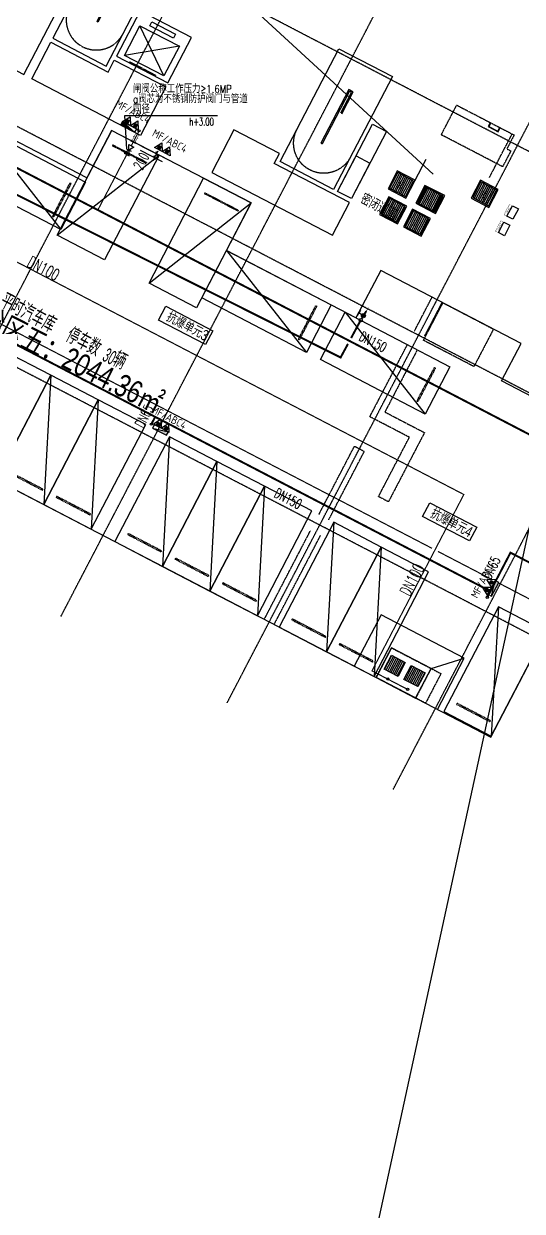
# Model space of a CAD drawing. Extents: x -1466470 to 922624, y -511729 to 590125.
# Drawn here: x -154201 to -131851, y 194772 to 248054 of the extents above; entities that cross this region are included whole.
import ezdxf
from ezdxf.xclip import XClip

# ---------------------------------------------------------------- set-up
doc = ezdxf.new("R2010")
doc.units = 0
doc.header["$LTSCALE"] = 10
doc.header["$MEASUREMENT"] = 0
doc.header["$XCLIPFRAME"] = 2
for name, pattern in [('104-7 B2核心筒$0$DASH', [0.35, 0.25, -0.1]), ('X-104 B2平面$0$CENTER', [2, 1.25, -0.25, 0.25, -0.25]), ('X-104 B2平面$0$DOTE', [2.42, 2, -0.2, 0.02, -0.2]), ('X-104 B2平面$1$DASH', [0.35, 0.25, -0.1]), ('梯段6、7$0$DASH', [0.35, 0.25, -0.1])]:
    doc.linetypes.add(name, pattern=pattern)
for name, color, linetype in [('104-7 B2核心筒$0$A-E_电梯', 171, 'Continuous'), ('104-7 B2核心筒$0$A-TECH_结构', 21, 'Continuous'), ('EQUIP_消火栓', 7, 'Continuous'), ('EQUIP_消防', 7, 'Continuous'), ('PIPE-中水', 122, 'TG_Z'), ('PIPE-压力废', 31, 'TG_YF'), ('PIPE-消防', 1, 'Continuous'), ('PIPE-给水', 3, 'TG_J'), ('TEXT_压力废', 7, 'Continuous'), ('TEXT_消防', 7, 'Continuous'), ('TWT_DIM', 3, 'Continuous'), ('TWT_LEAD', 3, 'Continuous'), ('VALVE_消防', 7, 'Continuous'), ('VPIPE-消防', 1, 'Continuous'), ('X-104 B2平面$0$02-TEXT_房间', 7, 'Continuous'), ('X-104 B2平面$0$A-C_门', 150, 'Continuous'), ('X-104 B2平面$0$A-I_车位', 9, 'Continuous'), ('X-104 B2平面$0$A-SUR_看线', 231, 'Continuous'), ('X-104 B2平面$0$A_AXIS-轴线', 9, 'X-104 B2平面$0$DOTE'), ('X-104 B2平面$0$A_STR-砼墙', 51, 'Continuous'), ('X-104 B2平面$0$VPIPE-消防', 1, 'Continuous'), ('X-104 B2平面$0$抗爆隔墙', 151, 'Continuous'), ('X-104 B2平面$0$文字1', 7, 'Continuous'), ('X-104 B2平面$0$集水坑&', 6, 'Continuous'), ('X-104 B2平面$1$A-C_门', 150, 'Continuous'), ('X-104 B2平面$1$集水坑&', 7, 'Continuous'), ('梯段6、7$0$A-E_楼梯', 171, 'Continuous'), ('水-管线-给水低', 1, 'Continuous'), ('水-设备-给水', 7, 'Continuous'), ('水-阀门-给水', 7, 'Continuous')]:
    doc.layers.add(name, color=color, linetype=linetype)
for name, color, linetype, plot in [('X-104 B2平面$0$04-不打印_辅助线', 165, 'Continuous', False), ('X-104 B2平面$0$04-不打印_面积', 5, 'Continuous', False), ('X-104 B2平面$1$DIM_MODI', 6, 'Continuous', False)]:
    doc.layers.add(name, color=color, linetype=linetype, plot=plot)
doc.layers.get('X-104 B2平面$0$A-SUR_看线').off()
doc.styles.add('_TCH_DIM_T3', font='ROS1', dxfattribs={"width": 0.8, "bigfont": 'JD'})
doc.styles.add('_TWT_PIPEDN', font='SIMPLEX', dxfattribs={"width": 0.8, "height": 3.5, "bigfont": 'HZTXT'})
doc.styles.add('_TWT_SERIAL', font='COMPLEX', dxfattribs={"width": 0.8, "height": 3.5, "bigfont": 'HZTXT'})
doc.styles.get("Standard").update_dxf_attribs({"font": 'gbenor.shx', "bigfont": 'gbcbig.shx'})
doc.styles.add('TG_LINETYPE', font='romans2.shx', dxfattribs={"width": 0.8, "height": 3, "bigfont": 'hzdf2.shx'})
doc.styles.add('X-104 B2平面$0$20150624地库ZL1_t8_t8$0$20150624地库ZL1_t8_t8$0$华通样式', font='ros1.shx', dxfattribs={"width": 0.7, "height": 3.5, "bigfont": 'jd.shx'})
doc.styles.add('X-104 B2平面$0$_TCH_SPACE', font='ros.shx', dxfattribs={"width": 0.75, "height": 5, "bigfont": 'jd.shx'})
doc.styles.add('X-104 B2平面$0$Arial', font='arial.ttf', dxfattribs={"width": 0.75, "height": 2.5})
doc.linetypes.add('TG_J', pattern='A,2,-0.3,["J",TG_LINETYPE,S=0.1,R=0,X=-0.23,Y=-0.15],0', length=2.3)
doc.linetypes.add('TG_XH', pattern='A,5,-0.6,["XH",TG_LINETYPE,S=0.1,R=0,X=-0.52,Y=-0.15],0', length=5.6)
doc.linetypes.add('TG_YF', pattern='A,2,-0.6,["YF",TG_LINETYPE,S=0.1,R=0,X=-0.52,Y=-0.15],0', length=2.6)
doc.linetypes.add('TG_Z', pattern='A,2,-0.3,["Z",TG_LINETYPE,S=0.1,R=0,X=-0.23,Y=-0.15],0', length=2.3)
doc.dimstyles.new('_TWT_ARCH&&150', dxfattribs={"dimtxt": 525, "dimasz": 150, "dimexe": 375, "dimexo": 450, "dimgap": 150, "dimtad": 1, "dimdec": 0, "dimzin": 0, "dimdsep": 46, "dimtxsty": '_TCH_DIM_T3', "dimblk": 'ARCHTICK', "dimcen": 0.09, "dimclrt": 7, "dimazin": 2, "dimtfac": 1, "dimtdec": 0, "dimtix": 1, "dimtmove": 2, "dimatfit": 3, "dimfxl": 1, "dimtolj": 1, "dimtzin": 0, "dimarcsym": 0})
pattern_1 = [(180, (-432649.534, -553252.195), (-7e-15, -79.375), [])]
pattern_2 = [(180, (350, -250), (-7e-15, -79.375), [])]

# ---------------------------------------------------------------- blocks, each defined once
blk = doc.blocks.new('A-电梯2623')
for p, q in [((-975, 200), (-975, 1700)), ((-975, 1700), (1025, 1700)), ((1025, 1700), (-975, 200)), ((1025, 200), (-975, 1700)), ((-575, 1900), (-575, 2100)), ((-575, 2100), (625, 2100)), ((625, 1900), (-575, 1900)), ((625, 2100), (625, 1900)), ((1025, 1700), (1025, 200)), ((1025, 200), (-975, 200))]:
    blk.add_line(p, q)
for points in [[(-1275, 0), (1325, 0), (1325, 2300), (-1275, 2300)], [(-625, 38), (-625, 59), (-18, 59), (-18, 38)], [(68, 38), (68, 59), (675, 59), (675, 38)]]:
    blk.add_lwpolyline(points, close=True)
blk = doc.blocks.new('梯段6、7')
at = {"color": 8, "linetype": '梯段6、7$0$DASH'}
for centre, radius, start, end in [((49800, 3400), 1350, 0, 180), ((49800, -6700), 1350, 0, 180), ((49800, -9820), 1350, 180, 0), ((49800, -16500), 1350, 0, 180), ((49800, -19820), 1350, 180, 0), ((20965, -27260), 1650, 0, 180), ((49800, -27020), 1350, 0, 180), ((20965, -29600), 1650, 180, 0), ((49800, -29880), 1350, 180, 0), ((49800, -57378), 1350, 0, 180), ((20965, -58198), 1650, 0, 180), ((49800, -59458), 1350, 180, 0), ((20965, -60358), 1650, 180, 0), ((20965, -68018), 1650, 0, 180), ((49800, -67528), 1350, 0, 180), ((49800, -70128), 1350, 180, 0), ((20965, -70358), 1650, 180, 0), ((49800, -79978), 1350, 180, 0)]:
    blk.add_arc(centre, radius, start, end, dxfattribs=at)
at = {"layer": 'Defpoints'}
for points in [[(44800, 6850), (54800, 6850), (54800, -3150), (44800, -3150)], [(51150, 4950), (48450, 4950), (48450, -1150), (51150, -1150)], [(44800, -3150), (54800, -3150), (54800, -13150), (44800, -13150)], [(51150, -5150), (48450, -5150), (48450, -11250), (51150, -11250)], [(44800, -13150), (54800, -13150), (54800, -23150), (44800, -23150)], [(51150, -15150), (48450, -15150), (48450, -21250), (51150, -21250)], [(15665, -23150), (25665, -23150), (25665, -33150), (15665, -33150)], [(44800, -23150), (54800, -23150), (54800, -33150), (44800, -33150)], [(19315, -24850), (22615, -24850), (22615, -31250), (19315, -31250)], [(48450, -25150), (51150, -25150), (51150, -31250), (48450, -31250)], [(15665, -53908), (25665, -53908), (25665, -63908), (15665, -63908)], [(44800, -53908), (54800, -53908), (54800, -63908), (44800, -63908)], [(19315, -55608), (22615, -55608), (22615, -62008), (19315, -62008)], [(51150, -55908), (48450, -55908), (48450, -62008), (51150, -62008)], [(15665, -63908), (25665, -63908), (25665, -73908), (15665, -73908)], [(44800, -63908), (54800, -63908), (54800, -73908), (44800, -73908)], [(19315, -65608), (22615, -65608), (22615, -72008), (19315, -72008)], [(51150, -65908), (48450, -65908), (48450, -72008), (51150, -72008)], [(15665, -73908), (25665, -73908), (25665, -83908), (15665, -83908)], [(44800, -73908), (54800, -73908), (54800, -83908), (44800, -83908)], [(19315, -75608), (22615, -75608), (22615, -82008), (19315, -82008)], [(51150, -75908), (48450, -75908), (48450, -82008), (51150, -82008)]]:
    blk.add_lwpolyline(points, close=True, dxfattribs=at)
for points in [[(47328, -61608), (52128, -61608)], [(47328, -71608), (52128, -71608)], [(47328, -81608), (52128, -81608)]]:
    blk.add_lwpolyline(points, dxfattribs=at)
at = {"layer": '梯段6、7$0$A-E_楼梯'}
for p, q in [((49850, -16500), (49750, -16500)), ((49750, -16700), (49750, -16500)), ((49850, -18517), (49850, -16500)), ((49850, -16500), (51150, -16500)), ((49910, -16700), (49910, -16500)), ((49910, -16500), (51150, -16500)), ((49850, -16760), (51150, -16760)), ((49850, -17020), (51150, -17020)), ((51150, -17893), (51150, -16700)), ((49850, -17280), (51150, -17280)), ((49850, -17540), (51150, -17540)), ((49850, -17800), (51150, -17800)), ((49850, -18060), (50801, -18060)), ((50553, -18179), (51150, -17893)), ((50573, -18281), (51150, -18003)), ((51150, -19820), (51150, -18003)), ((49850, -18517), (50409, -18248)), ((49850, -18320), (50259, -18320)), ((49850, -18627), (50429, -18350)), ((49850, -19820), (49850, -18627)), ((50074, -18520), (51150, -18520)), ((50429, -18350), (50396, -18174)), ((50396, -18174), (50588, -18362)), ((50588, -18362), (50553, -18179)), ((50616, -18260), (51150, -18260)), ((49850, -18780), (51150, -18780)), ((49850, -19040), (51150, -19040)), ((49850, -19300), (51150, -19300)), ((49850, -19560), (51150, -19560)), ((49750, -19820), (49853, -19820)), ((49850, -19820), (51150, -19820)), ((49750, -27020), (49850, -27020)), ((65868, -53275), (106225, -53275)), ((66707, -53743), (68846, -55133)), ((66772, -53643), (68592, -54825)), ((66839, -56653), (68977, -55263)), ((65910, -56514), (63784, -56514)), ((66572, -56634), (63784, -56634)), ((66542, -56514), (65910, -56514)), ((66542, -56677), (68846, -58173)), ((66772, -56683), (68592, -57865)), ((66802, -59525), (64634, -59525)), ((66792, -59525), (106225, -59525)), ((49690, -78442), (49690, -77318)), ((49690, -77318), (49910, -77318)), ((49750, -78418), (49750, -77378)), ((49750, -77378), (49850, -77378)), ((49850, -77378), (49850, -80038)), ((49910, -77318), (49910, -80038)), ((48450, -80108), (48450, -80048)), ((49910, -80038), (49850, -80038))]:
    blk.add_line(p, q, dxfattribs=at)
for points in [[(49690, -19880), (49910, -19880), (49910, -16440), (49690, -16440), (49690, -19880)], [(49690, -29360), (49690, -26960), (49910, -26960), (49910, -29880)], [(51150, -29880), (51150, -29620)], [(66542, -53444), (66542, -53275), (66154, -53275)], [(66542, -53305), (66542, -53705), (66342, -53705), (66342, -53305)], [(68882, -54964), (68882, -54795), (68622, -54795), (68622, -54626), (68362, -54626), (68362, -54457), (68102, -54457), (68102, -54288), (67842, -54288), (67842, -54119), (67582, -54119), (67582, -53950), (67322, -53950), (67322, -53781), (67062, -53781), (67062, -53613), (66802, -53613), (66802, -53444), (66542, -53444)], [(68852, -54964), (68852, -54825), (68592, -54825), (68592, -54656), (68332, -54656), (68332, -54487), (68072, -54487), (68072, -54318), (67812, -54318), (67812, -54149), (67552, -54149), (67552, -53980), (67292, -53980), (67292, -53811), (67032, -53811), (67032, -53643), (66772, -53643), (66772, -53474), (66542, -53474)], [(66802, -56484), (66802, -56315), (67062, -56315), (67062, -56146), (67322, -56146), (67322, -55977), (67582, -55977), (67582, -55808), (67842, -55808), (67842, -55640), (68102, -55640), (68102, -55471), (68362, -55471), (68362, -55302), (68622, -55302), (68622, -55133), (68882, -55133), (68882, -54964), (69142, -54964)], [(66832, -56484), (66832, -56345), (67092, -56345), (67092, -56176), (67352, -56176), (67352, -56007), (67612, -56007), (67612, -55838), (67872, -55838), (67872, -55670), (68132, -55670), (68132, -55501), (68392, -55501), (68392, -55332), (68652, -55332), (68652, -55163), (68912, -55163), (68912, -54994), (69142, -54994)], [(69112, -54994), (69112, -55394), (68912, -55394), (68912, -54994)], [(68882, -58004), (68882, -57835), (68622, -57835), (68622, -57667), (68362, -57667), (68362, -57498), (68102, -57498), (68102, -57329), (67842, -57329), (67842, -57160), (67582, -57160), (67582, -56991), (67322, -56991), (67322, -56822), (67062, -56822), (67062, -56653), (66802, -56653), (66802, -56484), (66542, -56484)], [(68852, -58004), (68852, -57865), (68592, -57865), (68592, -57697), (68332, -57697), (68332, -57528), (68072, -57528), (68072, -57359), (67812, -57359), (67812, -57190), (67552, -57190), (67552, -57021), (67292, -57021), (67292, -56852), (67032, -56852), (67032, -56683), (66772, -56683), (66772, -56514), (66542, -56514)], [(66772, -56514), (66772, -56914), (66572, -56914), (66572, -56514)], [(66802, -59525), (66802, -59356), (67062, -59356), (67062, -59187), (67322, -59187), (67322, -59018), (67582, -59018), (67582, -58849), (67842, -58849), (67842, -58680), (68102, -58680), (68102, -58511), (68362, -58511), (68362, -58342), (68622, -58342), (68622, -58173), (68882, -58173), (68882, -58004), (69142, -58004)]]:
    blk.add_lwpolyline(points, dxfattribs=at)
for p in [(66792, -53444), (66792, -53613), (66792, -53781), (66792, -53950), (66792, -54119), (66792, -54288), (66792, -54457), (66792, -54626), (66792, -54795), (66792, -54964), (66792, -55133), (66792, -55302), (66792, -55471), (66792, -55640), (66792, -55808), (66792, -55977), (66792, -56146), (66792, -56315), (66792, -56484), (66792, -56653), (66792, -56822), (66792, -56991), (66792, -57160), (66792, -57329), (66792, -57498), (66792, -57667), (66792, -57835), (66792, -58004), (66792, -58173), (66792, -58342), (66792, -58511), (66792, -58680), (66792, -58849), (66792, -59018), (66792, -59187), (66792, -59356)]:
    blk.add_point(p, dxfattribs=at)
blk = doc.blocks.new('104-7 B2核心筒')
blk.add_line((25457, 14488), (25543, 14488))
at = {"layer": '104-7 B2核心筒$0$A-TECH_结构', "linetype": '104-7 B2核心筒$0$DASH'}
blk.add_lwpolyline([(38750, 19549), (41650, 19549), (41650, 18849), (41850, 18849), (41850, 18049), (38750, 18049), (38750, 19549)], dxfattribs=at)
at = {"layer": '104-7 B2核心筒$0$A-TECH_结构'}
for points in [[(35800, 17050), (36500, 17050), (36500, 13650), (35800, 13650)], [(36500, 13650), (35800, 13650), (35800, 15450), (36500, 15450)]]:
    blk.add_lwpolyline(points, close=True, dxfattribs=at)
ref = blk.add_blockref('梯段6、7', (-27150, 95458))
XClip(ref).set_block_clipping_path([(48450.0031136754, -81608.1299662268), (51150.0038543929, -75908.1299662268)])
ref = blk.add_blockref('梯段6、7', (84050, 95258), dxfattribs=dict(xscale=-1))
XClip(ref).set_block_clipping_path([(48450.0031136754, -81608.1299662268), (51150.0038543929, -75908.1299662268)])
at = {"layer": '104-7 B2核心筒$0$A-E_电梯'}
blk.add_blockref('A-电梯2623', (25475, 14450), dxfattribs=at)
blk = doc.blocks.new('X-104 B2平面$0$jgfd')
blk.add_lwpolyline([(5300, -1200), (0, -1200), (0, 1200), (5300, 1200), (5300, -1200), (0, 1200)])
at = {"linetype": 'X-104 B2平面$1$DASH', "ltscale": 0.001}
blk.add_lwpolyline([(550, -850), (550, 850), (600, 850), (600, -850)], close=True, dxfattribs=at)
blk = doc.blocks.new('X-104 B2平面$0$magy')
blk.add_lwpolyline([(0, 265), (300, 265), (300, -265), (0, -265)], close=True)
at = {"const_width": 10}
blk.add_lwpolyline([(455, 270), (455, -260), (305, -260), (305, 270)], close=True, dxfattribs=at)
for points in [[(305, 270), (455, -260)], [(455, 270), (305, -260)]]:
    blk.add_lwpolyline(points, dxfattribs=at)
blk = doc.blocks.new('X-104 B2平面$1$A$C51037562')
at = {"layer": 'X-104 B2平面$1$集水坑&'}
h = blk.add_hatch(dxfattribs=at)
h.set_pattern_fill('ANSI31', color=256, scale=50, angle=135)
h.set_pattern_definition(pattern_1)
h.paths.add_polyline_path([(-850, 850), (-50, 850), (-50, 50), (-850, 50)])
for points in [[(-900, 900), (0, 900), (0, 0), (-900, 0)], [(-850, 850), (-50, 850), (-50, 50), (-850, 50)]]:
    blk.add_lwpolyline(points, close=True, dxfattribs=at)
blk = doc.blocks.new('X-104 B2平面$1$12ddddddj')
at = {"layer": 'X-104 B2平面$1$集水坑&', "linetype": 'Continuous'}
h = blk.add_hatch(dxfattribs=at)
h.set_pattern_fill('ANSI31', color=256, scale=50, angle=135)
h.set_pattern_definition(pattern_2)
h.paths.add_polyline_path([(3014056, 294593), (3014756, 294593), (3014756, 293893), (3014056, 293893)])
h.paths.add_polyline_path([(3014056, 293593), (3014756, 293593), (3014756, 292893), (3014056, 292893)])
for points in [[(3015056, 294743), (3013556, 294743), (3013556, 292743), (3015056, 292743)], [(3014056, 294593), (3014756, 294593), (3014756, 293893), (3014056, 293893)], [(3014056, 293593), (3014756, 293593), (3014756, 292893), (3014056, 292893)]]:
    blk.add_lwpolyline(points, close=True, dxfattribs=at)
for centre in [(3013736, 294243), (3013736, 293243)]:
    blk.add_circle(centre, 50, dxfattribs=at)
blk = doc.blocks.new('104 轴线')
for p, q in [((-25299, 139449), (-114000, 185624)), ((-140150, 69987), (-80979, 183654)), ((-92783, 142787), (-73528, 179775)), ((-44634, 138691), (-118433, 177109)), ((-85332, 138908), (-66077, 175896)), ((-77881, 135029), (-58626, 172018)), ((-56517, 134054), (-122866, 168593))]:
    blk.add_line(p, q)
blk = doc.blocks.new('X-104 B2平面$0$A$C026855F6')
at = {"layer": 'X-104 B2平面$0$VPIPE-消防', "linetype": 'Continuous'}
for centre in [(-108200, -35562), (-107649, -48724), (-92589, -56489)]:
    blk.add_circle(centre, 50, dxfattribs=at)
blk = doc.blocks.new('X-104 B2平面')
at = {"layer": 'X-104 B2平面$0$02-TEXT_房间'}
for points in [[(42194, 241398), (44301, 240301), (43977, 239680), (41871, 240777), (42194, 241398)], [(54035, 232585), (56141, 231488), (55818, 230867), (53711, 231964), (54035, 232585)]]:
    blk.add_lwpolyline(points, dxfattribs=at)
at = {"layer": 'X-104 B2平面$0$04-不打印_辅助线'}
for points in [[(65299, 233857), (57254, 238045), (58131, 239730), (51833, 243008), (50725, 240880), (44915, 243905), (46024, 246034), (39770, 249289), (38662, 247160), (33074, 250069), (34367, 252553), (35830, 251791), (39408, 258664)], [(-531, 226449), (6298, 222895), (16718, 242912), (56769, 222063), (58962, 226276)], [(36185, 251606), (37039, 253247), (39612, 251908), (39889, 252440), (42195, 251240), (41064, 249067), (36185, 251606)], [(49668, 244588), (50430, 246051), (47059, 247806), (47290, 248249), (45250, 249311), (44257, 247404), (49668, 244588)]]:
    blk.add_lwpolyline(points, dxfattribs=at)
at = {"layer": 'X-104 B2平面$0$04-不打印_面积', "color": 250}
blk.add_lwpolyline([(-42154, 257698), (-16810, -114737), (61547, 245499)], dxfattribs=at)
at = {"layer": 'X-104 B2平面$0$A_STR-砼墙', "linetype": 'X-104 B2平面$1$DASH'}
blk.add_line((56709, 247178), (57725, 249129), dxfattribs=at)
at = {"layer": 'X-104 B2平面$0$A_STR-砼墙', "color": 4}
for points in [[(56748, 249638), (56655, 249461), (57099, 249230), (57191, 249407)], [(56766, 249629), (56682, 249469), (57090, 249257), (57174, 249417)]]:
    blk.add_lwpolyline(points, dxfattribs=at)
at = {"layer": 'X-104 B2平面$0$抗爆隔墙', "linetype": 'X-104 B2平面$1$DASH'}
for p, q in [((49061, 232051), (50653, 235111)), ((51097, 234880), (50653, 235111)), ((49504, 231821), (51097, 234880)), ((46613, 227350), (48691, 231342)), ((47056, 227119), (49135, 231111))]:
    blk.add_line(p, q, dxfattribs=at)
for points in [[(53355, 240301), (54139, 241808)], [(54583, 241577), (53798, 240070)], [(53475, 239449), (52020, 236654), (53795, 235730), (52178, 232626), (51734, 232857), (53120, 235518), (51346, 236441), (53032, 239680)]]:
    blk.add_lwpolyline(points, dxfattribs=at)
at = {"layer": 'X-104 B2平面$1$A-C_门'}
blk.add_line((53358, 247021), (53866, 247997), dxfattribs=at)
at = {"layer": 'X-104 B2平面$1$DIM_MODI'}
blk.add_lwpolyline([(54191, 247321), (-104357, 393184)], dxfattribs=at)
at = {"layer": 'X-104 B2平面$1$集水坑&', "linetype": 'Continuous'}
blk.add_line((54091, 225148), (55575, 225616), dxfattribs=at)
at = {"layer": 'X-104 B2平面$1$集水坑&', "linetype": 'X-104 B2平面$1$DASH'}
for points in [[(53750, 239869), (54627, 241554), (56889, 240376), (56013, 238693), (53750, 239869)], [(51625, 224741), (52317, 226071), (54091, 225148), (53399, 223817), (51625, 224741)], [(51625, 224741), (52317, 226071), (54535, 224917), (53842, 223586), (51625, 224741)]]:
    blk.add_lwpolyline(points, dxfattribs=at)
at = {"layer": 'X-104 B2平面$1$集水坑&', "linetype": 'Continuous'}
blk.add_lwpolyline([(54374, 223309), (55575, 225616), (51849, 227555), (50649, 225249)], dxfattribs=at)
at = {"linetype": 'X-104 B2平面$0$CENTER', "rotation": 332.5001227492888}
blk.add_blockref('104-7 B2核心筒', (11843, 250975), dxfattribs=at)
at = {"layer": 'X-104 B2平面$0$A-I_车位'}
for p, rotation in [((38045, 245903), 152.5000000001624), ((40835, 248735), 242.5000000001624), ((44959, 246588), 242.5000000001624), ((49062, 240393), 152.5000000001624), ((54385, 237623), 152.5000000001624)]:
    blk.add_blockref('X-104 B2平面$0$jgfd', p, dxfattribs=dict(at, rotation=rotation))
at = {"layer": 'X-104 B2平面$0$A-I_车位', "xscale": -1, "rotation": 242.5000000001245}
for p in [(33529, 234160), (35658, 233052), (37787, 231944), (40980, 230282), (43109, 229174), (45238, 228065), (48343, 226449), (50471, 225341), (55728, 222662)]:
    blk.add_blockref('X-104 B2平面$0$jgfd', p, dxfattribs=at)
at = {"layer": 'X-104 B2平面$0$A-SUR_看线'}
blk.add_blockref('X-104 B2平面$0$A$C026855F6', (149199, 284830), dxfattribs=at)
at = {"layer": 'X-104 B2平面$0$A_AXIS-轴线', "rotation": 7.045863037328646e-07}
blk.add_blockref('104 轴线', (130274, 84690), dxfattribs=at)
at = {"layer": 'X-104 B2平面$1$A-C_门', "rotation": 152.5000138742291}
for p in [(57884, 245535), (57500, 244799)]:
    blk.add_blockref('X-104 B2平面$0$magy', p, dxfattribs=at)
at = {"layer": 'X-104 B2平面$1$集水坑&', "xscale": -1, "rotation": 62.5002222897244}
for p in [(52960, 246255), (54290, 245563), (56688, 245837), (52583, 245098), (53647, 244544)]:
    blk.add_blockref('X-104 B2平面$1$A$C51037562', p, dxfattribs=at)
at = {"layer": 'X-104 B2平面$1$集水坑&', "linetype": 'Continuous', "rotation": 62.50013025319851}
blk.add_blockref('X-104 B2平面$1$12ddddddj', (-1078434, -2584416), dxfattribs=at)
at = {"layer": 'X-104 B2平面$0$02-TEXT_房间', "style": 'X-104 B2平面$0$_TCH_SPACE'}
for s, height, width, p in [('密闭通道', 520.9, 0.75, (50868, 246045, 0)), ('平时汽车库', 744.2, 0.75, (34682, 241395, 0)), ('抗爆单元3', 482.2, 0.75, (42171, 240755)), ('停车数', 744.2, 0.75, (37651, 239850, 0)), ('30', 637.5, 0.529412, (39310, 238986, 0)), ('辆', 744, 0.75, (39738, 238764, 0)), ('抗爆单元4', 482.2, 0.75, (54012, 231942))]:
    blk.add_text(s, height=height, rotation=332.5, dxfattribs=dict(at, width=width)).set_placement(p)
at = {"layer": 'X-104 B2平面$0$02-TEXT_房间', "color": 1, "style": 'X-104 B2平面$0$Arial', "width": 0.75}
blk.add_text('防火分区五：2044.36㎡', height=1000, rotation=333.046, dxfattribs=at).set_placement((31981, 241493))
blk = doc.blocks.new('X-104 B2平面$0$A$C51037562')
at = {"layer": 'X-104 B2平面$0$集水坑&'}
h = blk.add_hatch(dxfattribs=at)
h.set_pattern_fill('ANSI31', color=256, scale=50, angle=135)
h.set_pattern_definition(pattern_1)
h.paths.add_polyline_path([(-850, 850), (-50, 850), (-50, 50), (-850, 50)])
for points in [[(-900, 900), (0, 900), (0, 0), (-900, 0)], [(-850, 850), (-50, 850), (-50, 50), (-850, 50)]]:
    blk.add_lwpolyline(points, close=True, dxfattribs=at)
at = {"layer": 'X-104 B2平面$0$文字1', "style": 'X-104 B2平面$0$20150624地库ZL1_t8_t8$0$20150624地库ZL1_t8_t8$0$华通样式', "width": 0.7}
blk.add_text('JSK2', height=175, dxfattribs=at).set_placement((-608, 407))
blk = doc.blocks.new('X-104 B2平面$0$12ddddddj')
at = {"layer": 'X-104 B2平面$0$集水坑&', "linetype": 'Continuous'}
h = blk.add_hatch(dxfattribs=at)
h.set_pattern_fill('ANSI31', color=256, scale=50, angle=135)
h.set_pattern_definition(pattern_2)
h.paths.add_polyline_path([(3014056, 294593), (3014756, 294593), (3014756, 293893), (3014056, 293893)])
h.paths.add_polyline_path([(3014056, 293593), (3014756, 293593), (3014756, 292893), (3014056, 292893)])
for points in [[(3015056, 294743), (3013556, 294743), (3013556, 292743), (3015056, 292743)], [(3014056, 294593), (3014756, 294593), (3014756, 293893), (3014056, 293893)], [(3014056, 293593), (3014756, 293593), (3014756, 292893), (3014056, 292893)]]:
    blk.add_lwpolyline(points, close=True, dxfattribs=at)
for centre in [(3013736, 294243), (3013736, 293243)]:
    blk.add_circle(centre, 50, dxfattribs=at)
blk = doc.blocks.new('$VALVE$00000497')
for p, q in [((78, 138), (-78, 138)), ((0, 50), (0, 138))]:
    blk.add_line(p, q)
at = {"const_width": 49.6}
blk.add_lwpolyline([(25, 0, 1), (-25, 0, 1)], format="xyb", close=True, dxfattribs=at)
blk.add_circle((0, 0), 50)
blk = doc.blocks.new('$TwtSys$00000320')
at = {"const_width": 20}
for points in [[(0, 0), (0, -121)], [(-37, -83), (37, -83)]]:
    blk.add_lwpolyline(points, dxfattribs=at)
blk = doc.blocks.new('dfgdfgsdfgsdgdfgsdg')
at = {"layer": '水-管线-给水低', "linetype": 'Continuous', "ltscale": 1.5, "const_width": 90}
blk.add_lwpolyline([(-126574, 248570), (-126363, 248231)], dxfattribs=at)
at = {"layer": '水-管线-给水低', "linetype": 'Continuous'}
blk.add_circle((-126614, 248634), 75, dxfattribs=at)
at = {"layer": '水-设备-给水', "xscale": 1.5, "yscale": 1.5, "zscale": 1.5, "rotation": 32.01380127646564}
blk.add_blockref('$TwtSys$00000320', (-126363, 248231), dxfattribs=at)
at = {"layer": '水-阀门-给水', "xscale": 1.8, "yscale": 1.8, "zscale": 1.8, "rotation": 302.0138012764656}
blk.add_blockref('$VALVE$00000497', (-126491, 248436), dxfattribs=at)
blk = doc.blocks.new('$TWTSYS$00000546')
h = blk.add_hatch()
h.set_pattern_fill('ANSI31', color=256, scale=200, style=0)
h.set_pattern_definition([(45, (-38543.802, -6670.83), (-17.67767, 17.67767), [])])
h.paths.add_polyline_path([(-65, 174), (65, 174), (65, 44), (-65, 44)])
for points in [[(0, 344), (-198, 0), (198, 0)], [(-65, 174), (65, 174), (65, 44), (-65, 44)]]:
    blk.add_lwpolyline(points, close=True)
blk = doc.blocks.new('$TwtSys$00000434')
for p, q in [((-0.5, 0.5), (-0.5, -0.5)), ((-0.5, -0.5), (0.5, 0.5)), ((0.5, 0.5), (-0.5, 0.5)), ((0.5, -0.5), (0.5, 0.5)), ((-0.5, -0.5), (0.5, -0.5))]:
    blk.add_line(p, q)
blk.add_solid([(0.5, -0.5), (0.5, 0.5), (-0.5, -0.5)])
blk = doc.blocks.new('$VALVE$00000549')
at = {"const_width": 30}
for points in [[(-290, -176), (-290, 176)], [(40, 101), (-210, 101), (-210, 176)], [(40, 101), (40, 176)], [(40, 101), (290, 101), (290, 176)], [(-210, -174), (-210, -99), (40, -99)], [(40, -174), (40, -99)], [(290, -174), (290, -99), (40, -99)]]:
    blk.add_lwpolyline(points, dxfattribs=at)
blk = doc.blocks.new('$VALVE$00000296')
for points in [[(-125, 72), (-125, -72), (125, 72), (125, -72), (-125, 72)], [(0, 60), (0, -64)]]:
    blk.add_lwpolyline(points)
for p in [(-125, 0), (125, 0)]:
    blk.add_point(p)
blk = doc.blocks.new('_ArchTick')
at = {"color": 0, "linetype": 'ByBlock', "const_width": 0.4}
blk.add_lwpolyline([(-0.5, -0.5), (0.5, 0.5)], dxfattribs=at)
blk = doc.blocks.new('*D149')
at = {"layer": 'Defpoints', "color": 0, "transparency": 16777216}
for p in [(-149377, 242584), (-149284, 242761), (-148243, 242219)]:
    blk.add_point(p, dxfattribs=at)
at = {"layer": 'TWT_DIM', "color": 0, "lineweight": -2, "transparency": 16777216}
for p, q in [((-148885, 242553), (-147911, 242046)), ((-148977, 242376), (-148003, 241868)), ((-148336, 242042), (-148405, 241909)), ((-148336, 242042), (-148243, 242219)), ((-148243, 242219), (-148174, 242352))]:
    blk.add_line(p, q, dxfattribs=at)
at = {"layer": 'TWT_DIM', "color": 0, "lineweight": -2, "transparency": 16777216, "xscale": 150, "yscale": 150, "zscale": 150}
for p, rotation in [((-148336, 242042), 62.49823370514827), ((-148243, 242219), 242.4982337051483)]:
    blk.add_blockref('_ArchTick', p, dxfattribs=dict(at, rotation=rotation))
at = {"layer": 'TWT_DIM', "color": 7, "transparency": 16777216, "insert": (-148935, 241892), "char_height": 525, "attachment_point": 5, "rotation": 62.4982, "style": '_TCH_DIM_T3'}
blk.add_mtext('\\A1;200', dxfattribs=at)

msp = doc.modelspace()

# ---------------------------------------------------------------- hatches: boundary and pattern name
at = {"layer": 'PIPE-压力废', "linetype": 'TG_YF'}
for points in [[(-134469.7, 226931.2), (-134457.6, 226954.5), (-134434.3, 226942.3)], [(-134469.7, 226931.2), (-134446.4, 226919.1), (-134434.3, 226942.3)], [(-138588.5, 219018.9), (-138611.8, 219031.1), (-138623.9, 219007.8)], [(-138588.5, 219018.9), (-138600.7, 218995.7), (-138623.9, 219007.8)]]:
    msp.add_hatch(color=256, dxfattribs=at).paths.add_polyline_path(points)
at = {"layer": 'PIPE-消防', "linetype": 'TG_XH'}
for points in [[(-132378, 224322.2), (-132417.9, 224343), (-132397.1, 224382.9)], [(-132378, 224322.2), (-132357.2, 224362.1), (-132397.1, 224382.9)]]:
    msp.add_hatch(color=256, dxfattribs=at).paths.add_polyline_path(points)
at = {"layer": 'PIPE-给水', "linetype": 'Continuous'}
for points in [[(-139995, 233078.9), (-140015.2, 233038.7), (-139976.1, 233019.1)], [(-139995, 233078.9), (-139955.4, 233057.6), (-139976.1, 233019.1)]]:
    msp.add_hatch(color=256, dxfattribs=at).paths.add_polyline_path(points)

# ---------------------------------------------------------------- linework, layer by layer
at = {"layer": 'PIPE-中水', "linetype": 'TG_Z', "ltscale": 1.5, "const_width": 52.5}
for points in [[(-161929.3, 238068.6), (-135895.8, 224516.5)], [(-135629.7, 224377.9), (-133181.5, 223103.5)], [(-132915.4, 222965), (-124080.9, 218366)]]:
    msp.add_lwpolyline(points, dxfattribs=at)
at = {"layer": 'PIPE-压力废', "linetype": 'TG_YF', "ltscale": 1.5, "const_width": 52.5}
for points in [[(-171655.2, 246288.6), (-134469.7, 226931.2)], [(-138588.5, 219018.9), (-134469.7, 226931.2)], [(-138588.5, 219018.9), (-136992, 218187.8)]]:
    msp.add_lwpolyline(points, dxfattribs=at)
at = {"layer": 'PIPE-消防', "linetype": 'TG_XH', "ltscale": 1.5, "const_width": 90}
for points in [[(-158906.5, 243875.4), (-150879.4, 239696.7)], [(-150879.4, 239696.7), (-126618.7, 227067.4)], [(-162159.7, 237626), (-148308.8, 230415.7)], [(-148308.8, 230415.7), (-148480.4, 230086)], [(-148308.8, 230415.7), (-133278.9, 222591.6)], [(-132378, 224322.2), (-133278.9, 222591.6)], [(-132378, 224322.2), (-129708.7, 222931.6)]]:
    msp.add_lwpolyline(points, dxfattribs=at)
at = {"layer": 'PIPE-消防', "linetype": 'TG_XH', "ltscale": 0.75, "const_width": 52.5}
for points in [[(-149030.7, 243248.1), (-149376.6, 242583.6)], [(-149584.4, 242184.5), (-150879.4, 239696.7)]]:
    msp.add_lwpolyline(points, dxfattribs=at)
at = {"layer": 'PIPE-消防', "ltscale": 1.5, "const_width": 90}
msp.add_lwpolyline([(-133278.9, 222591.6), (-133419.9, 222320.8)], dxfattribs=at)
at = {"layer": 'PIPE-给水', "linetype": 'Continuous', "ltscale": 1.5, "const_width": 90}
for points in [[(-139995, 233078.9), (-158117.7, 242192)], [(-139092.2, 234754.2), (-139523.3, 233954.2)], [(-139665.6, 233690.1), (-139995, 233078.9)]]:
    msp.add_lwpolyline(points, dxfattribs=at)
at = {"layer": 'TWT_LEAD'}
for p, q in [((-149576.6, 242434.1), (-149673.9, 243937)), ((-149576.6, 242434.1), (-149673.9, 243937)), ((-149673.9, 243937), (-145515.8, 243937))]:
    msp.add_line(p, q, dxfattribs=at)
at = {"layer": 'VPIPE-消防', "linetype": 'Continuous'}
for centre in [(-149030.7, 243248.1), (-148480.4, 230086), (-133419.9, 222320.8)]:
    msp.add_circle(centre, 50, dxfattribs=at)
at = {"layer": 'X-104 B2平面$0$A-C_门'}
msp.add_line((-136671.7, 241001.2), (-136163.8, 241976.9), dxfattribs=at)

# ---------------------------------------------------------------- block references
msp.add_blockref('X-104 B2平面', (-190030.1, -6020))
at = {"rotation": 116.6698916301988}
msp.add_blockref('dfgdfgsdfgsdgdfgsdg', (26257.9, 459496.7, -67187.3), dxfattribs=at)
at = {"layer": 'EQUIP_消火栓', "xscale": 700, "zscale": 700}
for p, yscale, rotation in [((-149502.5, 243424.9), -180, 152.6006552475176), ((-148070.9, 229829.4), 180, 332.5389311849984), ((-133149.3, 222722.1), 180, 61.73249904345032)]:
    msp.add_blockref('$TwtSys$00000434', p, dxfattribs=dict(at, yscale=yscale, rotation=rotation))
at = {"layer": 'EQUIP_消防', "color": 2, "linetype": 'ByBlock', "xscale": -1, "zscale": 1.5, "rotation": 332.6006552475176}
for p in [(-149595.7, 243574.5), (-149243.4, 243391.9)]:
    msp.add_blockref('$TWTSYS$00000546', p, dxfattribs=at)
at = {"layer": 'EQUIP_消防', "xscale": -1, "rotation": 332.500130539083}
for p in [(-148170.4, 242406.7), (-147818.4, 242223.5)]:
    msp.add_blockref('$TWTSYS$00000546', p, dxfattribs=at)
at = {"layer": 'EQUIP_消防'}
for p, rotation in [((-148205.5, 230000.8), 332.5389311849984), ((-147853.4, 229817.8), 332.5389311849984), ((-133134.7, 222939.5), 61.73249904345032), ((-133322.6, 222590), 61.73249904345032)]:
    msp.add_blockref('$TWTSYS$00000546', p, dxfattribs=dict(at, rotation=rotation))
at = {"layer": 'VALVE_消防', "rotation": 242.4999861254438}
for name, p, xscale, yscale, zscale in [('$VALVE$00000549', (-149200.1, 242922.7), -0.75, -0.75, 0.75), ('$VALVE$00000296', (-149480.5, 242384), -1.8, -1.8, 1.8)]:
    msp.add_blockref(name, p, dxfattribs=dict(at, xscale=xscale, yscale=yscale, zscale=zscale))
at = {"layer": 'X-104 B2平面$0$集水坑&', "xscale": -1, "rotation": 62.5002222897244}
for p in [(-137070.5, 240235.2), (-133342.6, 239816.5), (-135828.7, 239588.7), (-137447.2, 239078.4), (-136382.8, 238524.3)]:
    msp.add_blockref('X-104 B2平面$0$A$C51037562', p, dxfattribs=at)
at = {"layer": 'X-104 B2平面$0$集水坑&', "linetype": 'Continuous', "rotation": 62.50013025319854}
msp.add_blockref('X-104 B2平面$0$12ddddddj', (-1268464.6, -2590436), dxfattribs=at)

# ---------------------------------------------------------------- texts
at = {"layer": 'TEXT_压力废', "linetype": 'TG_YF', "style": '_TWT_PIPEDN', "width": 0.64}
for rotation, p in [(332.50012, (-154094.3, 237189.3)), (62.50012, (-136905.9, 222332.4))]:
    msp.add_text('DN100', height=525, rotation=rotation, dxfattribs=at).set_placement(p)
at = {"layer": 'TEXT_消防', "color": 2, "linetype": 'ByBlock'}
msp.add_text('MF/ABC4', height=350, rotation=332.39932, dxfattribs=at).set_placement((-150132.9, 244347.3))
at = {"layer": 'TEXT_消防'}
for rotation, p in [(332.50013, (-148476.6, 243031)), (332.53893, (-148512.2, 230624.9)), (61.7325, (-133867, 222247.1))]:
    msp.add_text('MF/ABC4', height=350, rotation=rotation, dxfattribs=at).set_placement(p)
at = {"layer": 'TEXT_消防', "linetype": 'TG_XH', "style": '_TWT_PIPEDN', "width": 0.64}
for s, rotation, p in [('DN150', 332.49999, (-139210.8, 233876.1)), ('DN65', 62.49999, (-148838, 229886.4)), ('DN150', 332.49999, (-143014.4, 226841.4)), ('DN65', 62.49999, (-133271.8, 223092.4))]:
    msp.add_text(s, height=450, rotation=rotation, dxfattribs=at).set_placement(p)
at = {"layer": 'TWT_LEAD', "color": 7, "style": '_TWT_SERIAL'}
for s, width, p in [('闸阀公称工作压力≥1.6MP', 0.8, (-149302.4, 244952)), ('a阀芯为不锈钢防护阀门与管道', 0.8, (-149302.4, 244497)), ('同径', 0.8, (-149302.4, 244042)), ('h+3.00', 0.64, (-146780.5, 243482))]:
    msp.add_text(s, height=350, dxfattribs=dict(at, width=width)).set_placement(p)

# ---------------------------------------------------------------- dimensions: what is measured, and where the dimension line sits
at = {"layer": 'TWT_DIM'}
dim = msp.add_linear_dim(base=(-148243.2, 242219), p1=(-149376.6, 242583.6), p2=(-149284.2, 242761), angle=62.49823, text='200', dimstyle='_TWT_ARCH&&150', dxfattribs=at)
dim.commit()
dim.dimension.update_dxf_attribs({"geometry": '*D149', "text_midpoint": (-148934.9, 241891.5), "dimtype": 161})

doc.saveas('drawing.dxf')
